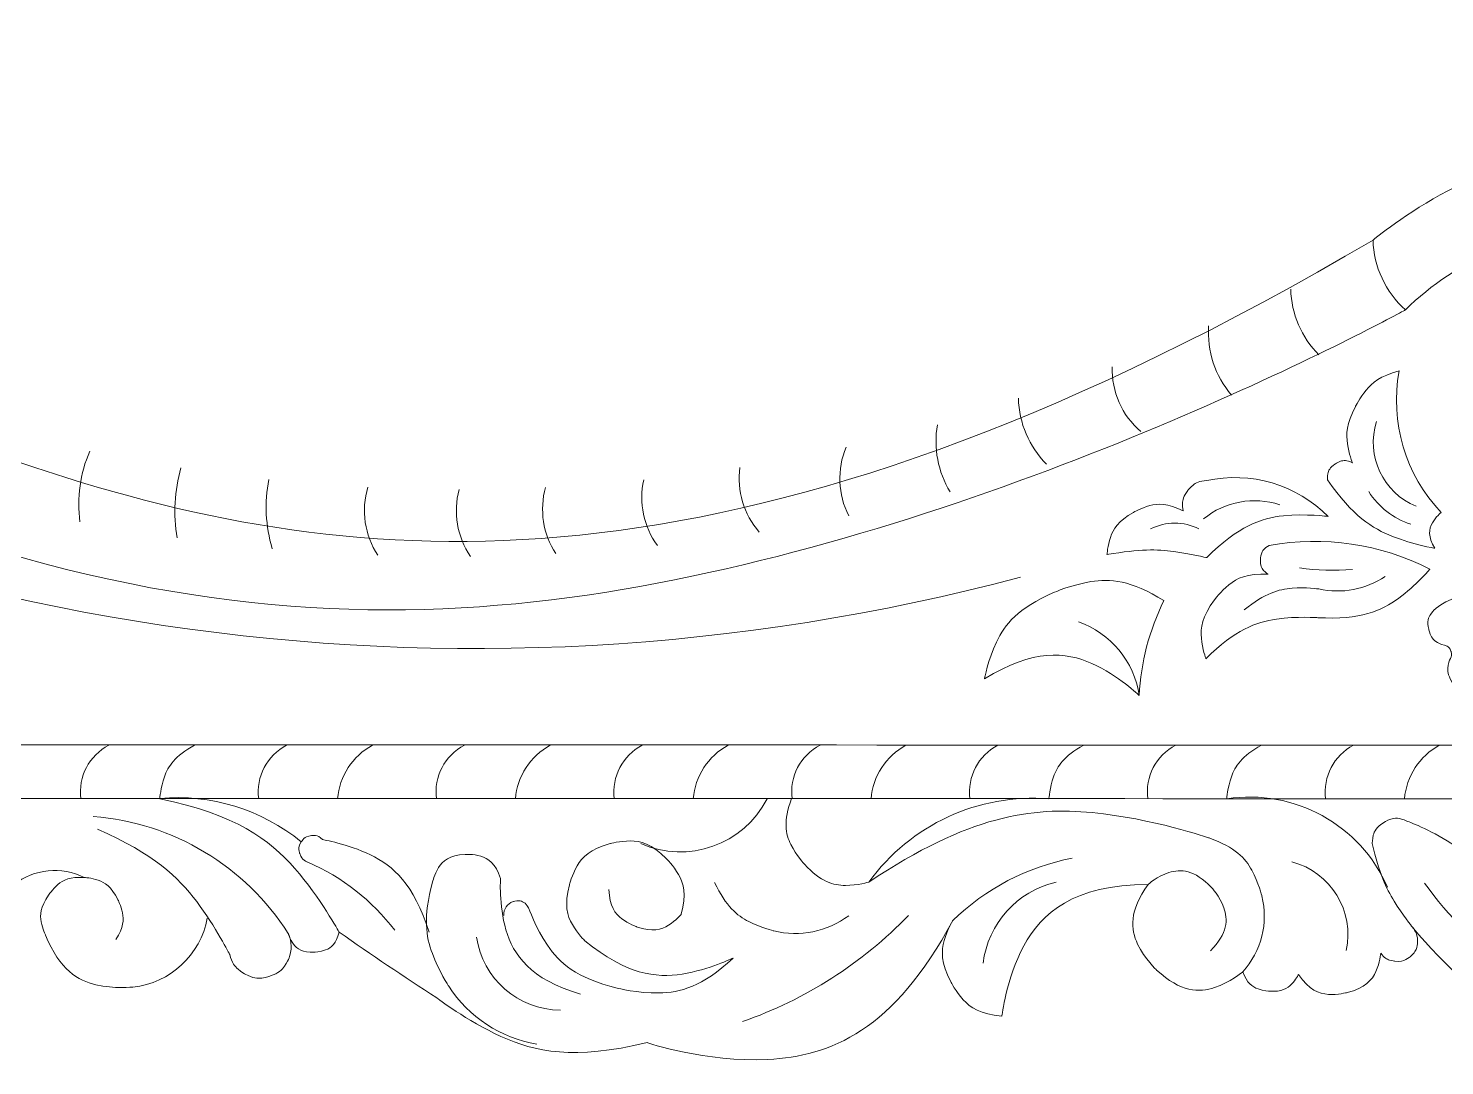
# Model space of a CAD drawing. Header units: millimetres. Extents: x 5499 to 5701, y 4312 to 4481.
# Drawn here: x 5634.6 to 5673.83, y 4451.13 to 4479.86 of the extents above; entities that cross this region are included whole.
import ezdxf

# ---------------------------------------------------------------- set-up
doc = ezdxf.new("R2010")
doc.units = ezdxf.units.MM
doc.header["$MEASUREMENT"] = 0
doc.layers.add('SITARA ALL', color=18, linetype='Continuous', true_color=0x000000)

msp = doc.modelspace()

# ---------------------------------------------------------------- linework, layer by layer
at = {"layer": 'SITARA ALL', "color": 6, "lineweight": 9, "true_color": 0xff00ff}
for points, knots in [([(5609.015, 4477.559), (5608.326, 4478.085), (5607.67, 4478.653), (5607.052, 4479.26), (5607.052, 4479.26), (5607.42, 4479.494), (5607.829, 4479.644), (5608.238, 4479.795), (5608.688, 4479.861), (5609.529, 4479.627), (5609.529, 4479.627), (5609.949, 4479.51), (5610.334, 4479.307), (5610.72, 4479.103), (5611.07, 4478.814), (5611.459, 4478.033), (5611.459, 4478.033), (5612.689, 4477.854), (5613.898, 4477.569), (5615.107, 4477.284), (5616.295, 4476.893), (5618.486, 4475.721), (5618.486, 4475.721), (5626.459, 4470.295), (5635.646, 4467.415), (5644.832, 4464.536), (5655.231, 4464.204), (5671.849, 4473.997), (5671.849, 4473.997), (5672.814, 4474.784), (5673.918, 4475.357), (5675.022, 4475.93), (5676.265, 4476.29), (5678.737, 4475.989), (5678.737, 4475.989), (5679.973, 4475.838), (5681.151, 4475.44), (5682.33, 4475.041), (5683.45, 4474.394), (5684.946, 4472.404), (5684.946, 4472.404), (5686.439, 4472.868), (5687.983, 4472.708), (5689.526, 4472.548), (5691.12, 4471.765), (5692.202, 4468.831), (5692.202, 4468.831), (5692.74, 4469.447), (5693.404, 4469.923), (5694.067, 4470.4), (5694.856, 4470.737), (5696.49, 4470.662), (5696.49, 4470.662), (5697.307, 4470.625), (5698.093, 4470.403), (5698.879, 4470.181), (5699.634, 4469.774), (5700.594, 4468.449), (5700.594, 4468.449), (5700.594, 4468.449), (5700.594, 4464.478), (5700.594, 4460.507), (5700.594, 4452.566), (5700.594, 4452.566), (5700.594, 4452.566), (5700.054, 4452.471), (5699.506, 4452.466), (5698.957, 4452.462), (5698.401, 4452.548), (5697.428, 4453.054)], [0, 0, 0, 0, 0.041667, 0.041667, 0.041667, 0.083333, 0.083333, 0.083333, 0.125, 0.125, 0.125, 0.166667, 0.166667, 0.166667, 0.208333, 0.208333, 0.208333, 0.25, 0.25, 0.25, 0.291667, 0.291667, 0.291667, 0.333333, 0.333333, 0.333333, 0.375, 0.375, 0.375, 0.416667, 0.416667, 0.416667, 0.458333, 0.458333, 0.458333, 0.5, 0.5, 0.5, 0.541667, 0.541667, 0.541667, 0.583333, 0.583333, 0.583333, 0.625, 0.625, 0.625, 0.666667, 0.666667, 0.666667, 0.708333, 0.708333, 0.708333, 0.75, 0.75, 0.75, 0.791667, 0.791667, 0.791667, 0.833333, 0.833333, 0.833333, 0.875, 0.875, 0.875, 0.916667, 0.916667, 0.916667, 1, 1, 1, 1]), ([(5671.849, 4473.997), (5671.869, 4473.257), (5672.194, 4472.557), (5672.746, 4472.063), (5672.746, 4472.063), (5663.617, 4467.021), (5653.457, 4464.784), (5643.298, 4462.548), (5632.108, 4463.116), (5614.981, 4475.022), (5614.981, 4475.022), (5615.253, 4475.296), (5615.533, 4475.562), (5615.813, 4475.828), (5616.1, 4476.087), (5616.701, 4476.573)], [0, 0, 0, 0, 0.166667, 0.166667, 0.166667, 0.333333, 0.333333, 0.333333, 0.5, 0.5, 0.5, 0.666667, 0.666667, 0.666667, 1, 1, 1, 1]), ([(5672.746, 4472.063), (5674.181, 4473.485), (5676.138, 4474.249), (5678.156, 4474.173), (5678.156, 4474.173), (5679.165, 4474.135), (5680.143, 4473.889), (5681.121, 4473.643), (5682.069, 4473.189), (5683.392, 4471.664)], [0, 0, 0, 0, 0.25, 0.25, 0.25, 0.5, 0.5, 0.5, 1, 1, 1, 1]), ([(5662.085, 4464.657), (5646.434, 4460.488), (5629.768, 4462.972), (5616.019, 4471.534), (5616.019, 4471.534), (5618.119, 4469.269), (5620.488, 4467.286), (5622.856, 4465.303), (5625.494, 4463.602), (5631.352, 4461.644), (5631.352, 4461.644), (5631.467, 4461.569), (5631.597, 4461.528), (5631.727, 4461.487), (5631.872, 4461.478), (5632.117, 4461.599), (5632.117, 4461.599), (5632.24, 4461.66), (5632.342, 4461.75), (5632.444, 4461.841), (5632.525, 4461.962), (5632.546, 4462.234), (5632.546, 4462.234), (5632.557, 4462.37), (5632.531, 4462.504), (5632.505, 4462.638), (5632.443, 4462.77), (5632.219, 4462.927), (5632.219, 4462.927), (5632.107, 4463.006), (5631.979, 4463.052), (5631.851, 4463.098), (5631.705, 4463.112), (5631.456, 4463), (5631.456, 4463), (5631.308, 4462.844), (5631.12, 4462.741), (5630.932, 4462.639), (5630.704, 4462.588), (5630.304, 4462.745), (5630.304, 4462.745), (5630.103, 4462.824), (5629.937, 4462.958), (5629.77, 4463.093), (5629.637, 4463.285), (5629.63, 4463.714)], [0, 0, 0, 0, 0.0625, 0.0625, 0.0625, 0.125, 0.125, 0.125, 0.1875, 0.1875, 0.1875, 0.25, 0.25, 0.25, 0.3125, 0.3125, 0.3125, 0.375, 0.375, 0.375, 0.4375, 0.4375, 0.4375, 0.5, 0.5, 0.5, 0.5625, 0.5625, 0.5625, 0.625, 0.625, 0.625, 0.6875, 0.6875, 0.6875, 0.75, 0.75, 0.75, 0.8125, 0.8125, 0.8125, 0.875, 0.875, 0.875, 1, 1, 1, 1]), ([(5672.573, 4470.37), (5672.31, 4468.952), (5672.744, 4467.493), (5673.738, 4466.448), (5673.738, 4466.448), (5673.587, 4466.329), (5673.493, 4466.163), (5673.399, 4465.996), (5673.362, 4465.783), (5673.565, 4465.457), (5673.565, 4465.457), (5672.962, 4465.562), (5672.393, 4465.785), (5671.824, 4466.008), (5671.288, 4466.349), (5670.588, 4467.353), (5670.588, 4467.353), (5670.581, 4467.439), (5670.597, 4467.524), (5670.613, 4467.608), (5670.653, 4467.692), (5670.796, 4467.79), (5670.796, 4467.79), (5670.867, 4467.839), (5670.949, 4467.867), (5671.03, 4467.895), (5671.122, 4467.902), (5671.278, 4467.827), (5671.278, 4467.827), (5671.182, 4468.081), (5671.141, 4468.349), (5671.1, 4468.618), (5671.115, 4468.901), (5671.362, 4469.385), (5671.362, 4469.385), (5671.485, 4469.627), (5671.657, 4469.838), (5671.828, 4470.048), (5672.048, 4470.227), (5672.573, 4470.37)], [0, 0, 0, 0, 0.076923, 0.076923, 0.076923, 0.153846, 0.153846, 0.153846, 0.230769, 0.230769, 0.230769, 0.307692, 0.307692, 0.307692, 0.384615, 0.384615, 0.384615, 0.461538, 0.461538, 0.461538, 0.538462, 0.538462, 0.538462, 0.615385, 0.615385, 0.615385, 0.692308, 0.692308, 0.692308, 0.769231, 0.769231, 0.769231, 0.846154, 0.846154, 0.846154, 0.923077, 0.923077, 0.923077, 1, 1, 1, 1]), ([(5667.242, 4467.331), (5668.46, 4467.599), (5669.73, 4467.225), (5670.608, 4466.34), (5670.608, 4466.34), (5669.989, 4466.421), (5669.368, 4466.357), (5668.748, 4466.292), (5668.126, 4466.081), (5667.242, 4465.198), (5667.242, 4465.198), (5666.79, 4465.306), (5666.329, 4465.368), (5665.867, 4465.429), (5665.397, 4465.444), (5664.481, 4465.284), (5664.481, 4465.284), (5664.498, 4465.528), (5664.575, 4465.76), (5664.652, 4465.991), (5664.79, 4466.211), (5665.215, 4466.453), (5665.215, 4466.453), (5665.427, 4466.574), (5665.663, 4466.639), (5665.899, 4466.703), (5666.158, 4466.71), (5666.595, 4466.491), (5666.595, 4466.491), (5666.573, 4466.591), (5666.573, 4466.693), (5666.574, 4466.795), (5666.597, 4466.9), (5666.722, 4467.062), (5666.722, 4467.062), (5666.785, 4467.143), (5666.864, 4467.209), (5666.942, 4467.274), (5667.038, 4467.323), (5667.242, 4467.331)], [0, 0, 0, 0, 0.076923, 0.076923, 0.076923, 0.153846, 0.153846, 0.153846, 0.230769, 0.230769, 0.230769, 0.307692, 0.307692, 0.307692, 0.384615, 0.384615, 0.384615, 0.461538, 0.461538, 0.461538, 0.538462, 0.538462, 0.538462, 0.615385, 0.615385, 0.615385, 0.692308, 0.692308, 0.692308, 0.769231, 0.769231, 0.769231, 0.846154, 0.846154, 0.846154, 0.923077, 0.923077, 0.923077, 1, 1, 1, 1]), ([(5696.886, 4457.576), (5697.202, 4459.017), (5696.466, 4460.484), (5695.124, 4461.095), (5695.124, 4461.095), (5694.085, 4461.586), (5693.237, 4462.357), (5692.389, 4463.129), (5691.733, 4464.18), (5691.768, 4466.479), (5691.768, 4466.479), (5691.533, 4465.157), (5691.312, 4463.832), (5691.091, 4462.507), (5690.884, 4461.179), (5690.528, 4458.516), (5690.528, 4458.516), (5690.528, 4458.516), (5670.949, 4458.521), (5651.37, 4458.525), (5612.212, 4458.534), (5612.212, 4458.534), (5612.212, 4458.534), (5612.824, 4457.832), (5613.415, 4457.112), (5614.006, 4456.392), (5614.577, 4455.655), (5615.628, 4454.118)], [0, 0, 0, 0, 0.1, 0.1, 0.1, 0.2, 0.2, 0.2, 0.3, 0.3, 0.3, 0.4, 0.4, 0.4, 0.5, 0.5, 0.5, 0.6, 0.6, 0.6, 0.7, 0.7, 0.7, 0.8, 0.8, 0.8, 1, 1, 1, 1]), ([(5668.977, 4465.532), (5670.49, 4465.815), (5672.055, 4465.585), (5673.423, 4464.878), (5673.423, 4464.878), (5673.039, 4464.424), (5672.56, 4464.073), (5672.081, 4463.722), (5671.508, 4463.474), (5670.321, 4463.535), (5670.321, 4463.535), (5669.746, 4463.578), (5669.176, 4463.496), (5668.606, 4463.414), (5668.041, 4463.207), (5667.219, 4462.4), (5667.219, 4462.4), (5667.121, 4462.674), (5667.095, 4462.964), (5667.068, 4463.254), (5667.113, 4463.558), (5667.459, 4464.028), (5667.459, 4464.028), (5667.632, 4464.262), (5667.857, 4464.446), (5668.082, 4464.631), (5668.36, 4464.764), (5668.942, 4464.74), (5668.942, 4464.74), (5668.873, 4464.784), (5668.818, 4464.844), (5668.762, 4464.905), (5668.722, 4464.982), (5668.729, 4465.146), (5668.729, 4465.146), (5668.733, 4465.228), (5668.758, 4465.306), (5668.783, 4465.384), (5668.831, 4465.457), (5668.977, 4465.532)], [0, 0, 0, 0, 0.076923, 0.076923, 0.076923, 0.153846, 0.153846, 0.153846, 0.230769, 0.230769, 0.230769, 0.307692, 0.307692, 0.307692, 0.384615, 0.384615, 0.384615, 0.461538, 0.461538, 0.461538, 0.538462, 0.538462, 0.538462, 0.615385, 0.615385, 0.615385, 0.692308, 0.692308, 0.692308, 0.769231, 0.769231, 0.769231, 0.846154, 0.846154, 0.846154, 0.923077, 0.923077, 0.923077, 1, 1, 1, 1]), ([(5666.058, 4464.007), (5665.651, 4463.189), (5665.418, 4462.295), (5665.372, 4461.382), (5665.372, 4461.382), (5664.794, 4461.939), (5664.064, 4462.265), (5663.334, 4462.59), (5662.45, 4462.684), (5661.086, 4461.838), (5661.086, 4461.838), (5661.189, 4462.371), (5661.419, 4462.86), (5661.65, 4463.35), (5662.008, 4463.797), (5663.002, 4464.23), (5663.002, 4464.23), (5663.498, 4464.447), (5664.032, 4464.534), (5664.566, 4464.622), (5665.138, 4464.58), (5666.058, 4464.007)], [0, 0, 0, 0, 0.142857, 0.142857, 0.142857, 0.285714, 0.285714, 0.285714, 0.428571, 0.428571, 0.428571, 0.571429, 0.571429, 0.571429, 0.714286, 0.714286, 0.714286, 0.857143, 0.857143, 0.857143, 1, 1, 1, 1]), ([(5672.186, 4464.677), (5671.648, 4464.315), (5670.985, 4464.19), (5670.352, 4464.332), (5670.352, 4464.332), (5669.982, 4464.38), (5669.609, 4464.352), (5669.237, 4464.323), (5668.863, 4464.218), (5668.281, 4463.75)], [0, 0, 0, 0, 0.25, 0.25, 0.25, 0.5, 0.5, 0.5, 1, 1, 1, 1]), ([(5675.996, 4463.891), (5675.256, 4464.365), (5674.297, 4464.327), (5673.595, 4463.797), (5673.595, 4463.797), (5673.509, 4463.727), (5673.446, 4463.636), (5673.383, 4463.544), (5673.344, 4463.431), (5673.392, 4463.214), (5673.392, 4463.214), (5673.417, 4463.105), (5673.471, 4463.008), (5673.525, 4462.911), (5673.609, 4462.826), (5673.825, 4462.773), (5673.825, 4462.773), (5673.868, 4462.763), (5673.906, 4462.742), (5673.945, 4462.721), (5673.979, 4462.689), (5674.008, 4462.606), (5674.008, 4462.606), (5674.022, 4462.564), (5674.025, 4462.52), (5674.028, 4462.476), (5674.02, 4462.43), (5673.965, 4462.361), (5673.965, 4462.361), (5673.931, 4462.25), (5673.924, 4462.134), (5673.917, 4462.018), (5673.936, 4461.897), (5674.071, 4461.707), (5674.071, 4461.707), (5674.139, 4461.612), (5674.226, 4461.536), (5674.314, 4461.46), (5674.422, 4461.401), (5674.654, 4461.393), (5674.654, 4461.393), (5674.861, 4461.345), (5675.073, 4461.345), (5675.285, 4461.345), (5675.502, 4461.391), (5675.841, 4461.646), (5675.841, 4461.646), (5676.01, 4461.774), (5676.147, 4461.935), (5676.284, 4462.097), (5676.388, 4462.293), (5676.411, 4462.716)], [0, 0, 0, 0, 0.055556, 0.055556, 0.055556, 0.111111, 0.111111, 0.111111, 0.166667, 0.166667, 0.166667, 0.222222, 0.222222, 0.222222, 0.277778, 0.277778, 0.277778, 0.333333, 0.333333, 0.333333, 0.388889, 0.388889, 0.388889, 0.444444, 0.444444, 0.444444, 0.5, 0.5, 0.5, 0.555556, 0.555556, 0.555556, 0.611111, 0.611111, 0.611111, 0.666667, 0.666667, 0.666667, 0.722222, 0.722222, 0.722222, 0.777778, 0.777778, 0.777778, 0.833333, 0.833333, 0.833333, 0.888889, 0.888889, 0.888889, 1, 1, 1, 1]), ([(5687.655, 4458.517), (5687.845, 4459.126), (5688.24, 4459.65), (5688.772, 4460.002), (5688.772, 4460.002), (5688.772, 4460.002), (5670.166, 4460.006), (5651.559, 4460.01), (5614.346, 4460.018), (5614.346, 4460.018)], [0, 0, 0, 0, 0.25, 0.25, 0.25, 0.5, 0.5, 0.5, 1, 1, 1, 1]), ([(5636.403, 4458.026), (5638.614, 4457.856), (5640.614, 4456.656), (5641.804, 4454.785), (5641.804, 4454.785), (5641.852, 4454.627), (5641.949, 4454.495), (5642.046, 4454.364), (5642.194, 4454.257), (5642.522, 4454.267), (5642.522, 4454.267), (5642.687, 4454.272), (5642.839, 4454.331), (5642.992, 4454.391), (5643.133, 4454.506), (5643.209, 4454.826), (5643.209, 4454.826), (5642.694, 4455.777), (5641.982, 4456.59), (5641.27, 4457.403), (5640.361, 4458.079), (5638.244, 4458.519), (5638.244, 4458.519), (5638.27, 4458.832), (5638.374, 4459.127), (5638.477, 4459.423), (5638.658, 4459.701), (5639.209, 4460.002)], [0, 0, 0, 0, 0.1, 0.1, 0.1, 0.2, 0.2, 0.2, 0.3, 0.3, 0.3, 0.4, 0.4, 0.4, 0.5, 0.5, 0.5, 0.6, 0.6, 0.6, 0.7, 0.7, 0.7, 0.8, 0.8, 0.8, 1, 1, 1, 1]), ([(5657.888, 4456.213), (5659.035, 4457.797), (5660.921, 4458.671), (5662.871, 4458.519), (5662.871, 4458.519), (5662.897, 4458.832), (5663, 4459.127), (5663.104, 4459.423), (5663.285, 4459.701), (5663.835, 4460.002)], [0, 0, 0, 0, 0.25, 0.25, 0.25, 0.5, 0.5, 0.5, 1, 1, 1, 1]), ([(5672.251, 4456.067), (5671.497, 4457.801), (5669.665, 4458.808), (5667.796, 4458.519), (5667.796, 4458.519), (5667.822, 4458.832), (5667.926, 4459.127), (5668.029, 4459.423), (5668.21, 4459.701), (5668.761, 4460.002)], [0, 0, 0, 0, 0.25, 0.25, 0.25, 0.5, 0.5, 0.5, 1, 1, 1, 1]), ([(5668.239, 4453.724), (5668.757, 4454.291), (5668.957, 4455.082), (5668.77, 4455.827), (5668.77, 4455.827), (5668.677, 4456.2), (5668.493, 4456.537), (5668.31, 4456.874), (5668.036, 4457.176), (5667.311, 4457.433), (5667.311, 4457.433), (5665.732, 4457.977), (5664.071, 4458.136), (5662.409, 4458.295), (5660.665, 4458.068), (5657.888, 4456.213), (5657.888, 4456.213), (5657.568, 4456.119), (5657.234, 4456.119), (5656.901, 4456.12), (5656.555, 4456.215), (5656.101, 4456.705), (5656.101, 4456.705), (5655.874, 4456.95), (5655.725, 4457.248), (5655.577, 4457.547), (5655.508, 4457.899), (5655.744, 4458.524)], [0, 0, 0, 0, 0.1, 0.1, 0.1, 0.2, 0.2, 0.2, 0.3, 0.3, 0.3, 0.4, 0.4, 0.4, 0.5, 0.5, 0.5, 0.6, 0.6, 0.6, 0.7, 0.7, 0.7, 0.8, 0.8, 0.8, 1, 1, 1, 1]), ([(5688.827, 4455.404), (5687.146, 4452.668), (5684.059, 4451.126), (5680.862, 4451.427), (5680.862, 4451.427), (5679.338, 4451.383), (5677.847, 4451.687), (5676.355, 4451.992), (5674.895, 4452.644), (5672.93, 4454.975), (5672.93, 4454.975), (5672.663, 4455.314), (5672.436, 4455.68), (5672.208, 4456.046), (5672.02, 4456.44), (5671.83, 4457.281), (5671.83, 4457.281), (5671.828, 4457.396), (5671.856, 4457.508), (5671.884, 4457.62), (5671.941, 4457.729), (5672.135, 4457.855), (5672.135, 4457.855), (5672.232, 4457.918), (5672.341, 4457.954), (5672.451, 4457.991), (5672.573, 4458), (5672.783, 4457.903), (5672.783, 4457.903), (5673.432, 4457.666), (5674.008, 4457.288), (5674.585, 4456.91), (5675.09, 4456.391), (5675.526, 4455.081)], [0, 0, 0, 0, 0.083333, 0.083333, 0.083333, 0.166667, 0.166667, 0.166667, 0.25, 0.25, 0.25, 0.333333, 0.333333, 0.333333, 0.416667, 0.416667, 0.416667, 0.5, 0.5, 0.5, 0.583333, 0.583333, 0.583333, 0.666667, 0.666667, 0.666667, 0.75, 0.75, 0.75, 0.833333, 0.833333, 0.833333, 1, 1, 1, 1]), ([(5641.804, 4454.785), (5641.905, 4454.564), (5641.909, 4454.312), (5641.815, 4454.089), (5641.815, 4454.089), (5641.768, 4453.977), (5641.698, 4453.878), (5641.629, 4453.779), (5641.537, 4453.692), (5641.309, 4453.611), (5641.309, 4453.611), (5641.194, 4453.57), (5641.074, 4453.554), (5640.954, 4453.538), (5640.829, 4453.547), (5640.614, 4453.661), (5640.614, 4453.661), (5640.507, 4453.717), (5640.414, 4453.795), (5640.322, 4453.873), (5640.243, 4453.972), (5640.182, 4454.206), (5640.182, 4454.206), (5639.788, 4454.977), (5639.267, 4455.669), (5638.747, 4456.361), (5638.1, 4456.974), (5636.519, 4457.679)], [0, 0, 0, 0, 0.1, 0.1, 0.1, 0.2, 0.2, 0.2, 0.3, 0.3, 0.3, 0.4, 0.4, 0.4, 0.5, 0.5, 0.5, 0.6, 0.6, 0.6, 0.7, 0.7, 0.7, 0.8, 0.8, 0.8, 1, 1, 1, 1]), ([(5644.753, 4454.877), (5644.125, 4455.699), (5643.297, 4456.348), (5642.348, 4456.762), (5642.348, 4456.762), (5642.294, 4456.782), (5642.246, 4456.815), (5642.199, 4456.847), (5642.157, 4456.891), (5642.121, 4457), (5642.121, 4457), (5642.103, 4457.055), (5642.098, 4457.113), (5642.093, 4457.17), (5642.101, 4457.23), (5642.164, 4457.327), (5642.164, 4457.327), (5642.195, 4457.376), (5642.237, 4457.416), (5642.278, 4457.456), (5642.33, 4457.488), (5642.444, 4457.5), (5642.444, 4457.5), (5642.502, 4457.506), (5642.559, 4457.499), (5642.616, 4457.492), (5642.673, 4457.472), (5642.755, 4457.39), (5642.755, 4457.39), (5643.448, 4457.272), (5644.079, 4456.966), (5644.71, 4456.66), (5645.278, 4456.166), (5645.704, 4454.826)], [0, 0, 0, 0, 0.083333, 0.083333, 0.083333, 0.166667, 0.166667, 0.166667, 0.25, 0.25, 0.25, 0.333333, 0.333333, 0.333333, 0.416667, 0.416667, 0.416667, 0.5, 0.5, 0.5, 0.583333, 0.583333, 0.583333, 0.666667, 0.666667, 0.666667, 0.75, 0.75, 0.75, 0.833333, 0.833333, 0.833333, 1, 1, 1, 1]), ([(5647.779, 4455.287), (5647.762, 4455.458), (5647.867, 4455.618), (5648.031, 4455.67), (5648.031, 4455.67), (5648.113, 4455.696), (5648.199, 4455.691), (5648.284, 4455.686), (5648.373, 4455.651), (5648.457, 4455.501), (5648.457, 4455.501), (5648.653, 4454.946), (5648.981, 4454.46), (5649.31, 4453.973), (5649.772, 4453.554), (5650.914, 4453.273), (5650.914, 4453.273), (5651.485, 4453.132), (5652.072, 4453.14), (5652.66, 4453.149), (5653.263, 4453.305), (5654.124, 4454.106), (5654.124, 4454.106), (5653.452, 4453.781), (5652.716, 4453.665), (5651.98, 4453.55), (5651.18, 4453.643), (5650.021, 4454.585), (5650.021, 4454.585), (5649.816, 4454.786), (5649.672, 4455.034), (5649.529, 4455.281), (5649.446, 4455.576), (5649.59, 4456.132), (5649.59, 4456.132), (5649.661, 4456.41), (5649.805, 4456.658), (5649.948, 4456.906), (5650.162, 4457.124), (5650.716, 4457.276), (5650.716, 4457.276), (5650.993, 4457.352), (5651.279, 4457.351), (5651.565, 4457.351), (5651.861, 4457.273), (5652.269, 4456.869), (5652.269, 4456.869), (5652.472, 4456.667), (5652.614, 4456.418), (5652.756, 4456.169), (5652.837, 4455.874), (5652.689, 4455.319), (5652.689, 4455.319), (5652.538, 4455.14), (5652.339, 4455.016), (5652.141, 4454.892), (5651.895, 4454.823), (5651.451, 4454.976), (5651.451, 4454.976), (5651.229, 4455.052), (5651.042, 4455.193), (5650.855, 4455.333), (5650.703, 4455.538), (5650.685, 4456.007)], [0, 0, 0, 0, 0.045455, 0.045455, 0.045455, 0.090909, 0.090909, 0.090909, 0.136364, 0.136364, 0.136364, 0.181818, 0.181818, 0.181818, 0.227273, 0.227273, 0.227273, 0.272727, 0.272727, 0.272727, 0.318182, 0.318182, 0.318182, 0.363636, 0.363636, 0.363636, 0.409091, 0.409091, 0.409091, 0.454545, 0.454545, 0.454545, 0.5, 0.5, 0.5, 0.545455, 0.545455, 0.545455, 0.590909, 0.590909, 0.590909, 0.636364, 0.636364, 0.636364, 0.681818, 0.681818, 0.681818, 0.727273, 0.727273, 0.727273, 0.772727, 0.772727, 0.772727, 0.818182, 0.818182, 0.818182, 0.863636, 0.863636, 0.863636, 0.909091, 0.909091, 0.909091, 1, 1, 1, 1]), ([(5648.691, 4451.725), (5647.686, 4451.889), (5646.799, 4452.471), (5646.248, 4453.326), (5646.248, 4453.326), (5645.973, 4453.754), (5645.795, 4454.23), (5645.616, 4454.706), (5645.535, 4455.23), (5645.801, 4456.212), (5645.801, 4456.212), (5645.848, 4456.427), (5645.964, 4456.613), (5646.08, 4456.799), (5646.264, 4456.956), (5646.704, 4456.979), (5646.704, 4456.979), (5646.924, 4456.991), (5647.134, 4456.928), (5647.344, 4456.866), (5647.544, 4456.729), (5647.683, 4456.311), (5647.683, 4456.311), (5647.63, 4455.584), (5647.834, 4454.887), (5648.038, 4454.19), (5648.499, 4453.523), (5649.896, 4453.106)], [0, 0, 0, 0, 0.1, 0.1, 0.1, 0.2, 0.2, 0.2, 0.3, 0.3, 0.3, 0.4, 0.4, 0.4, 0.5, 0.5, 0.5, 0.6, 0.6, 0.6, 0.7, 0.7, 0.7, 0.8, 0.8, 0.8, 1, 1, 1, 1]), ([(5636.154, 4456.339), (5635.521, 4456.654), (5634.764, 4456.578), (5634.205, 4456.146), (5634.205, 4456.146), (5633.925, 4455.93), (5633.719, 4455.643), (5633.514, 4455.357), (5633.382, 4454.999), (5633.527, 4454.308), (5633.527, 4454.308), (5633.543, 4454.253), (5633.547, 4454.197), (5633.551, 4454.141), (5633.544, 4454.082), (5633.488, 4453.984), (5633.488, 4453.984), (5633.46, 4453.935), (5633.422, 4453.893), (5633.385, 4453.85), (5633.338, 4453.815), (5633.228, 4453.786), (5633.228, 4453.786), (5633.173, 4453.772), (5633.117, 4453.77), (5633.06, 4453.767), (5633.002, 4453.776), (5632.906, 4453.835), (5632.906, 4453.835), (5632.857, 4453.864), (5632.816, 4453.903), (5632.775, 4453.941), (5632.74, 4453.989), (5632.715, 4454.099), (5632.715, 4454.099), (5632.667, 4454.364), (5632.679, 4454.632), (5632.69, 4454.9), (5632.763, 4455.172), (5633.11, 4455.582)], [0, 0, 0, 0, 0.071429, 0.071429, 0.071429, 0.142857, 0.142857, 0.142857, 0.214286, 0.214286, 0.214286, 0.285714, 0.285714, 0.285714, 0.357143, 0.357143, 0.357143, 0.428571, 0.428571, 0.428571, 0.5, 0.5, 0.5, 0.571429, 0.571429, 0.571429, 0.642857, 0.642857, 0.642857, 0.714286, 0.714286, 0.714286, 0.785714, 0.785714, 0.785714, 0.857143, 0.857143, 0.857143, 1, 1, 1, 1]), ([(5643.209, 4454.826), (5644.102, 4454.202), (5645.005, 4453.594), (5645.919, 4453.001), (5645.919, 4453.001), (5646.747, 4452.367), (5647.695, 4451.937), (5648.644, 4451.506), (5649.714, 4451.279), (5651.741, 4451.764), (5651.741, 4451.764), (5653.375, 4451.214), (5655.088, 4451.298), (5656.802, 4451.381), (5658.595, 4452.099), (5660.207, 4455.146), (5660.207, 4455.146), (5660.053, 4454.887), (5659.971, 4454.596), (5659.889, 4454.305), (5659.88, 4453.984), (5660.156, 4453.446), (5660.156, 4453.446), (5660.294, 4453.178), (5660.497, 4452.954), (5660.7, 4452.73), (5660.967, 4452.551), (5661.569, 4452.5), (5661.569, 4452.5), (5661.684, 4453.534), (5662.177, 4454.443), (5662.669, 4455.352), (5663.538, 4456.136), (5665.619, 4456.147), (5665.619, 4456.147), (5665.875, 4456.372), (5666.196, 4456.475), (5666.518, 4456.578), (5666.905, 4456.56), (5667.371, 4456.064), (5667.371, 4456.064), (5667.604, 4455.816), (5667.718, 4455.498), (5667.832, 4455.181), (5667.828, 4454.793), (5667.348, 4454.31)], [0, 0, 0, 0, 0.0625, 0.0625, 0.0625, 0.125, 0.125, 0.125, 0.1875, 0.1875, 0.1875, 0.25, 0.25, 0.25, 0.3125, 0.3125, 0.3125, 0.375, 0.375, 0.375, 0.4375, 0.4375, 0.4375, 0.5, 0.5, 0.5, 0.5625, 0.5625, 0.5625, 0.625, 0.625, 0.625, 0.6875, 0.6875, 0.6875, 0.75, 0.75, 0.75, 0.8125, 0.8125, 0.8125, 0.875, 0.875, 0.875, 1, 1, 1, 1]), ([(5639.562, 4455.215), (5639.373, 4454.191), (5638.535, 4453.414), (5637.5, 4453.304), (5637.5, 4453.304), (5636.982, 4453.249), (5636.478, 4453.367), (5635.973, 4453.486), (5635.481, 4453.777), (5635.082, 4454.739), (5635.082, 4454.739), (5634.996, 4454.917), (5634.96, 4455.112), (5634.925, 4455.306), (5634.939, 4455.517), (5635.16, 4455.846), (5635.16, 4455.846), (5635.27, 4456.01), (5635.42, 4456.14), (5635.57, 4456.269), (5635.759, 4456.363), (5636.154, 4456.339), (5636.154, 4456.339), (5636.352, 4456.327), (5636.539, 4456.264), (5636.726, 4456.2), (5636.903, 4456.085), (5637.083, 4455.731), (5637.083, 4455.731), (5637.173, 4455.555), (5637.213, 4455.361), (5637.253, 4455.168), (5637.243, 4454.957), (5637.029, 4454.623)], [0, 0, 0, 0, 0.083333, 0.083333, 0.083333, 0.166667, 0.166667, 0.166667, 0.25, 0.25, 0.25, 0.333333, 0.333333, 0.333333, 0.416667, 0.416667, 0.416667, 0.5, 0.5, 0.5, 0.583333, 0.583333, 0.583333, 0.666667, 0.666667, 0.666667, 0.75, 0.75, 0.75, 0.833333, 0.833333, 0.833333, 1, 1, 1, 1]), ([(5657.326, 4455.28), (5656.732, 4454.836), (5655.971, 4454.682), (5655.251, 4454.86), (5655.251, 4454.86), (5654.891, 4454.95), (5654.561, 4455.117), (5654.231, 4455.285), (5653.93, 4455.531), (5653.613, 4456.201)], [0, 0, 0, 0, 0.25, 0.25, 0.25, 0.5, 0.5, 0.5, 1, 1, 1, 1]), ([(5672.93, 4454.975), (5673.037, 4454.862), (5673.092, 4454.709), (5673.084, 4454.554), (5673.084, 4454.554), (5673.08, 4454.476), (5673.06, 4454.4), (5673.039, 4454.325), (5673.003, 4454.252), (5672.885, 4454.151), (5672.885, 4454.151), (5672.825, 4454.101), (5672.757, 4454.063), (5672.688, 4454.026), (5672.611, 4454.002), (5672.456, 4454.019), (5672.456, 4454.019), (5672.378, 4454.027), (5672.304, 4454.051), (5672.23, 4454.075), (5672.159, 4454.114), (5672.064, 4454.238), (5672.064, 4454.238), (5672.037, 4453.977), (5671.931, 4453.737), (5671.824, 4453.498), (5671.638, 4453.281), (5671.129, 4453.15), (5671.129, 4453.15), (5670.874, 4453.084), (5670.612, 4453.101), (5670.351, 4453.118), (5670.083, 4453.218), (5669.783, 4453.65), (5669.783, 4453.65), (5669.708, 4453.501), (5669.592, 4453.381), (5669.477, 4453.261), (5669.321, 4453.171), (5668.987, 4453.186), (5668.987, 4453.186), (5668.82, 4453.194), (5668.664, 4453.251), (5668.507, 4453.308), (5668.36, 4453.413), (5668.239, 4453.724), (5668.239, 4453.724), (5667.892, 4453.43), (5667.463, 4453.288), (5667.034, 4453.147), (5666.523, 4453.157), (5665.856, 4453.775), (5665.856, 4453.775), (5665.522, 4454.084), (5665.33, 4454.493), (5665.137, 4454.902), (5665.086, 4455.41), (5665.619, 4456.147)], [0, 0, 0, 0, 0.05, 0.05, 0.05, 0.1, 0.1, 0.1, 0.15, 0.15, 0.15, 0.2, 0.2, 0.2, 0.25, 0.25, 0.25, 0.3, 0.3, 0.3, 0.35, 0.35, 0.35, 0.4, 0.4, 0.4, 0.45, 0.45, 0.45, 0.5, 0.5, 0.5, 0.55, 0.55, 0.55, 0.6, 0.6, 0.6, 0.65, 0.65, 0.65, 0.7, 0.7, 0.7, 0.75, 0.75, 0.75, 0.8, 0.8, 0.8, 0.85, 0.85, 0.85, 0.9, 0.9, 0.9, 1, 1, 1, 1])]:
    msp.add_open_spline(points, degree=3, knots=knots, dxfattribs=at)
for points in [[(5670.349, 4470.814), (5669.867, 4471.301), (5669.588, 4471.952), (5669.57, 4472.636)], [(5667.928, 4469.701), (5667.476, 4470.234), (5667.249, 4470.921), (5667.294, 4471.619)], [(5665.42, 4468.693), (5664.894, 4469.139), (5664.602, 4469.8), (5664.626, 4470.488)], [(5662.804, 4467.791), (5662.323, 4468.277), (5662.044, 4468.928), (5662.026, 4469.612)], [(5660.138, 4467.019), (5659.798, 4467.577), (5659.672, 4468.239), (5659.785, 4468.882)], [(5673.047, 4466.62), (5672.123, 4466.997), (5671.644, 4468.018), (5671.947, 4468.969)], [(5636.034, 4466.188), (5635.944, 4466.854), (5636.038, 4467.53), (5636.305, 4468.146)], [(5657.327, 4466.361), (5657.026, 4466.951), (5656.999, 4467.643), (5657.255, 4468.255)], [(5638.729, 4465.746), (5638.613, 4466.392), (5638.649, 4467.055), (5638.832, 4467.684)], [(5654.846, 4465.908), (5654.418, 4466.4), (5654.224, 4467.053), (5654.315, 4467.699)], [(5641.36, 4465.447), (5641.172, 4466.069), (5641.141, 4466.728), (5641.268, 4467.365)], [(5644.283, 4465.264), (5643.917, 4465.821), (5643.816, 4466.512), (5644.009, 4467.15)], [(5649.217, 4465.309), (5648.861, 4465.851), (5648.756, 4466.52), (5648.929, 4467.145)], [(5652.028, 4465.535), (5651.647, 4466.058), (5651.509, 4466.719), (5651.65, 4467.351)], [(5646.851, 4465.232), (5646.48, 4465.775), (5646.366, 4466.452), (5646.537, 4467.087)], [(5667.156, 4466.275), (5667.749, 4466.756), (5668.545, 4466.902), (5669.27, 4466.663)], [(5672.896, 4466.125), (5672.414, 4466.282), (5672.003, 4466.602), (5671.731, 4467.03)], [(5665.689, 4465.995), (5666.11, 4466.206), (5666.606, 4466.206), (5667.027, 4465.995)], [(5671.28, 4464.871), (5670.791, 4464.832), (5670.299, 4464.846), (5669.813, 4464.914)], [(5663.688, 4463.42), (5664.585, 4463.107), (5665.234, 4462.322), (5665.372, 4461.382)], [(5636.059, 4458.52), (5635.978, 4459.128), (5636.288, 4459.721), (5636.833, 4460.002)], [(5640.985, 4458.52), (5640.903, 4459.128), (5641.213, 4459.721), (5641.759, 4460.002)], [(5643.169, 4458.519), (5643.221, 4459.144), (5643.583, 4459.701), (5644.134, 4460.002)], [(5645.91, 4458.52), (5645.829, 4459.128), (5646.138, 4459.721), (5646.684, 4460.002)], [(5648.095, 4458.519), (5648.147, 4459.144), (5648.509, 4459.701), (5649.059, 4460.002)], [(5650.835, 4458.52), (5650.754, 4459.128), (5651.064, 4459.721), (5651.609, 4460.002)], [(5653.02, 4458.519), (5653.072, 4459.144), (5653.434, 4459.701), (5653.985, 4460.002)], [(5655.761, 4458.52), (5655.679, 4459.128), (5655.989, 4459.721), (5656.535, 4460.002)], [(5657.945, 4458.519), (5657.997, 4459.144), (5658.36, 4459.701), (5658.91, 4460.002)], [(5660.686, 4458.52), (5660.605, 4459.128), (5660.914, 4459.721), (5661.46, 4460.002)], [(5665.611, 4458.52), (5665.53, 4459.128), (5665.84, 4459.721), (5666.385, 4460.002)], [(5670.537, 4458.52), (5670.456, 4459.128), (5670.765, 4459.721), (5671.311, 4460.002)], [(5672.721, 4458.519), (5672.773, 4459.144), (5673.136, 4459.701), (5673.686, 4460.002)], [(5638.245, 4458.528), (5639.658, 4458.657), (5641.065, 4458.226), (5642.164, 4457.327)], [(5655.066, 4458.52), (5654.412, 4457.243), (5652.878, 4456.697), (5651.566, 4457.276)], [(5660.207, 4455.146), (5661.121, 4456.031), (5662.271, 4456.631), (5663.52, 4456.874)], [(5669.6, 4456.773), (5670.68, 4456.487), (5671.345, 4455.404), (5671.108, 4454.312)], [(5661.048, 4453.964), (5661.185, 4455.064), (5661.993, 4455.96), (5663.072, 4456.207)], [(5675.742, 4453.871), (5674.764, 4454.457), (5673.924, 4455.246), (5673.278, 4456.185)], [(5658.987, 4455.288), (5657.701, 4453.964), (5656.127, 4452.957), (5654.386, 4452.347)], [(5649.343, 4452.664), (5648.174, 4452.675), (5647.188, 4453.534), (5647.019, 4454.69)]]:
    msp.add_open_spline(points, degree=3, dxfattribs=at)

doc.saveas('drawing.dxf')
